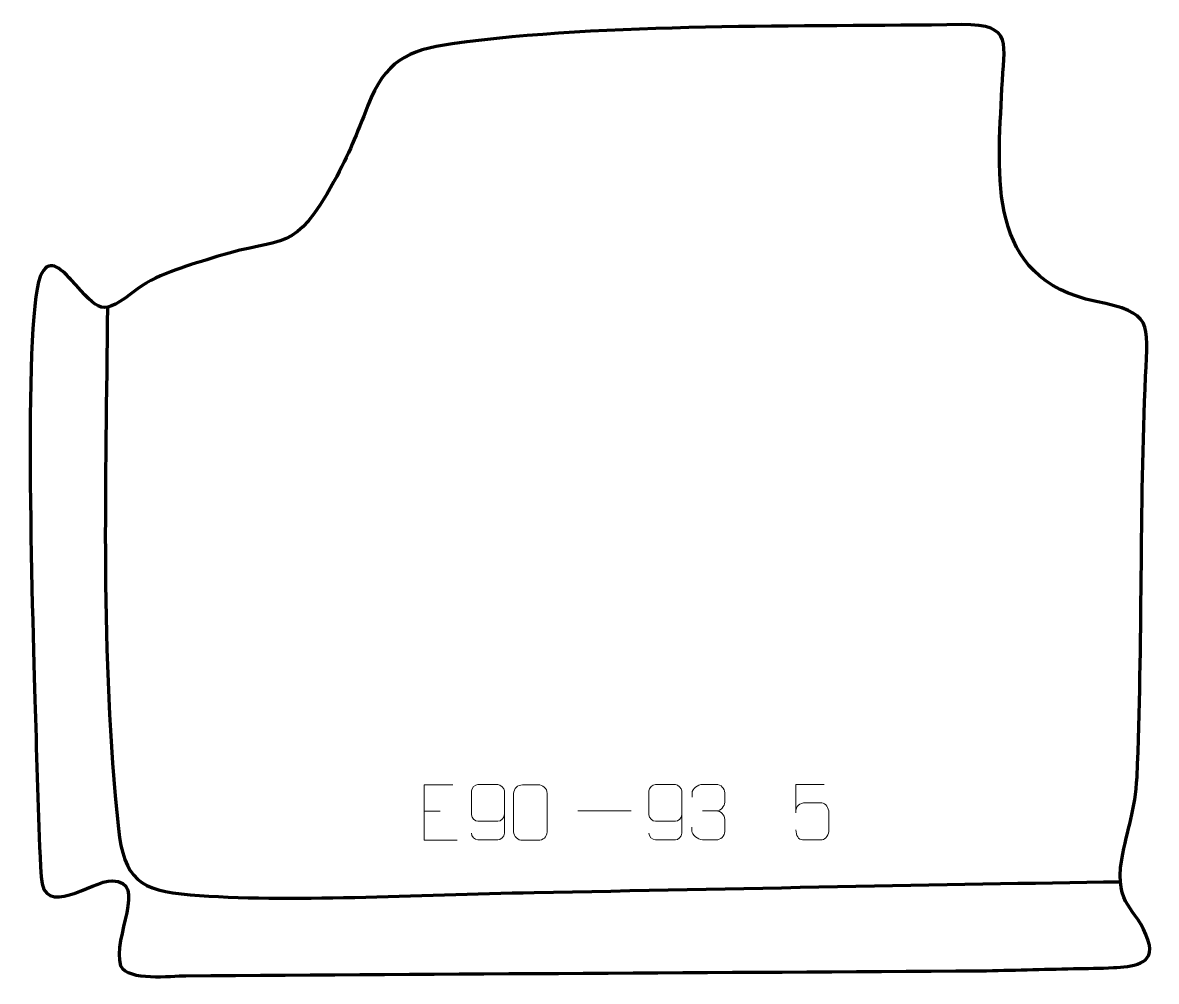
# Model space of a CAD drawing. Header units: millimetres. Extents: x 965 to 1475, y 98 to 530.
import ezdxf

# ---------------------------------------------------------------- set-up
doc = ezdxf.new("R2010")
doc.units = ezdxf.units.MM
doc.header["$MEASUREMENT"] = 0
doc.layers.add('layer 2', color=7, linetype='Continuous')
doc.layers.add('layer 3', color=7, linetype='Continuous')

msp = doc.modelspace()

# ---------------------------------------------------------------- linework, layer by layer
at = {"layer": 'layer 2', "color": 142, "lineweight": 158}
msp.add_open_spline([(1002.8488, 401.4031), (1002.1439, 322.7628), (999.5451, 244.9144), (1007.805, 166.533), (1007.805, 166.533), (1010.2095, 143.7153), (1017.6355, 138.3974), (1040.1447, 136.5989), (1040.1447, 136.5989), (1084.3562, 133.0664), (1141.8764, 136.6393), (1195.1767, 137.646), (1195.1767, 137.646), (1287.2483, 139.385), (1379.3272, 141.3412), (1459.228, 142.5149)], degree=3, knots=[0, 0, 0, 0, 0.2, 0.2, 0.2, 0.2, 0.4, 0.4, 0.4, 0.4, 0.6, 0.6, 0.6, 0.6, 1, 1, 1, 1], dxfattribs=at)
at = {"layer": 'layer 2', "color": 250, "lineweight": 9}
for points, knots in [([(1158.4082, 186.1889), (1158.4082, 186.1889), (1145.5343, 186.1889), (1145.5343, 186.1889), (1145.5343, 186.1889), (1145.5343, 186.1889), (1145.5343, 161.2353), (1145.5343, 161.2353), (1145.5343, 161.2353), (1145.5343, 161.2353), (1160.4001, 161.2353), (1160.4001, 161.2353)], [0, 0, 0, 0, 0.25, 0.25, 0.25, 0.25, 0.5, 0.5, 0.5, 0.5, 1, 1, 1, 1]), ([(1166.8304, 164.2982), (1166.8545, 162.9587), (1168.2107, 161.3054), (1169.7826, 161.3398), (1169.7826, 161.3398), (1172.7674, 161.3401), (1175.7526, 161.3401), (1178.738, 161.3398), (1178.738, 161.3398), (1179.9571, 161.3248), (1181.6853, 162.7624), (1181.6903, 164.2982), (1181.6903, 164.2982), (1181.69, 170.6586), (1181.69, 177.0194), (1181.6903, 183.3802), (1181.6903, 183.3802), (1181.6856, 184.5431), (1179.9571, 186.3142), (1178.738, 186.3386), (1178.738, 186.3386), (1175.7526, 186.3383), (1172.7674, 186.3383), (1169.7826, 186.3386), (1169.7826, 186.3386), (1168.5045, 186.2948), (1166.8348, 184.6803), (1166.8304, 183.3802), (1166.8304, 183.3802), (1166.8304, 179.7968), (1166.8304, 176.2138), (1166.8304, 172.631), (1166.8304, 172.631), (1166.8689, 171.1528), (1168.4516, 169.7199), (1169.7826, 169.722), (1169.7826, 169.722), (1172.7674, 169.7217), (1175.7526, 169.7217), (1178.738, 169.722), (1178.738, 169.722), (1180.0675, 169.717), (1181.7105, 171.2242), (1181.6688, 172.6528)], [0, 0, 0, 0, 0.08333333, 0.08333333, 0.08333333, 0.08333333, 0.16666667, 0.16666667, 0.16666667, 0.16666667, 0.25, 0.25, 0.25, 0.25, 0.33333333, 0.33333333, 0.33333333, 0.33333333, 0.41666667, 0.41666667, 0.41666667, 0.41666667, 0.5, 0.5, 0.5, 0.5, 0.58333333, 0.58333333, 0.58333333, 0.58333333, 0.66666667, 0.66666667, 0.66666667, 0.66666667, 0.75, 0.75, 0.75, 0.75, 0.83333333, 0.83333333, 0.83333333, 0.83333333, 1, 1, 1, 1]), ([(1189.8491, 186.1354), (1192.2152, 186.1354), (1194.5817, 186.1354), (1196.9482, 186.1354), (1196.9482, 186.1354), (1198.9287, 186.171), (1200.9547, 184.6767), (1200.9818, 182.2346), (1200.9818, 182.2346), (1200.9814, 176.4772), (1200.9814, 170.7194), (1200.9818, 164.9612), (1200.9818, 164.9612), (1200.8397, 162.6336), (1199.1333, 161.1513), (1196.9482, 161.1405), (1196.9482, 161.1405), (1194.5758, 161.1409), (1192.2034, 161.1409), (1189.8314, 161.1405), (1189.8314, 161.1405), (1187.8729, 161.0349), (1185.8665, 162.9228), (1185.8779, 164.9438), (1185.8779, 164.9438), (1185.8783, 170.7244), (1185.8783, 176.5047), (1185.8779, 182.2845), (1185.8779, 182.2845), (1185.8822, 184.4265), (1187.6593, 186.149), (1189.8491, 186.1354)], [0, 0, 0, 0, 0.11111111, 0.11111111, 0.11111111, 0.11111111, 0.22222222, 0.22222222, 0.22222222, 0.22222222, 0.33333333, 0.33333333, 0.33333333, 0.33333333, 0.44444444, 0.44444444, 0.44444444, 0.44444444, 0.55555556, 0.55555556, 0.55555556, 0.55555556, 0.66666667, 0.66666667, 0.66666667, 0.66666667, 0.77777778, 0.77777778, 0.77777778, 0.77777778, 1, 1, 1, 1]), ([(1246.8304, 164.2982), (1246.8545, 162.9587), (1248.2107, 161.3054), (1249.7826, 161.3398), (1249.7826, 161.3398), (1252.7674, 161.3401), (1255.7526, 161.3401), (1258.738, 161.3398), (1258.738, 161.3398), (1259.9571, 161.3248), (1261.6853, 162.7624), (1261.6903, 164.2982), (1261.6903, 164.2982), (1261.69, 170.6586), (1261.69, 177.0194), (1261.6903, 183.3802), (1261.6903, 183.3802), (1261.6856, 184.5431), (1259.9571, 186.3142), (1258.738, 186.3386), (1258.738, 186.3386), (1255.7526, 186.3383), (1252.7674, 186.3383), (1249.7826, 186.3386), (1249.7826, 186.3386), (1248.5045, 186.2948), (1246.8348, 184.6803), (1246.8304, 183.3802), (1246.8304, 183.3802), (1246.8304, 179.7968), (1246.8304, 176.2138), (1246.8304, 172.631), (1246.8304, 172.631), (1246.8689, 171.1528), (1248.4516, 169.7199), (1249.7826, 169.722), (1249.7826, 169.722), (1252.7674, 169.7217), (1255.7526, 169.7217), (1258.738, 169.722), (1258.738, 169.722), (1260.0675, 169.717), (1261.7105, 171.2242), (1261.6688, 172.6528)], [0, 0, 0, 0, 0.08333333, 0.08333333, 0.08333333, 0.08333333, 0.16666667, 0.16666667, 0.16666667, 0.16666667, 0.25, 0.25, 0.25, 0.25, 0.33333333, 0.33333333, 0.33333333, 0.33333333, 0.41666667, 0.41666667, 0.41666667, 0.41666667, 0.5, 0.5, 0.5, 0.5, 0.58333333, 0.58333333, 0.58333333, 0.58333333, 0.66666667, 0.66666667, 0.66666667, 0.66666667, 0.75, 0.75, 0.75, 0.75, 0.83333333, 0.83333333, 0.83333333, 0.83333333, 1, 1, 1, 1]), ([(1266.2478, 180.6293), (1266.2478, 180.6293), (1266.2478, 182.4865), (1266.2478, 182.4865), (1266.2478, 182.4865), (1266.2335, 184.2284), (1268.898, 186.3465), (1270.9571, 186.3238), (1270.9571, 186.3238), (1273.0212, 186.3238), (1275.0852, 186.3238), (1277.1489, 186.3238), (1277.1489, 186.3238), (1279.3434, 186.3326), (1280.9417, 184.4858), (1280.9861, 182.5737), (1280.9861, 182.5737), (1280.9857, 181.1386), (1280.9857, 179.7035), (1280.9861, 178.268), (1280.9861, 178.268), (1280.9375, 176.6145), (1279.3349, 174.3845), (1277.1366, 174.3945), (1277.1366, 174.3945), (1279.3403, 174.3833), (1280.9483, 172.5801), (1281.0023, 170.5206), (1281.0023, 170.5206), (1281.0019, 168.7359), (1281.0019, 166.9512), (1281.0023, 165.1661), (1281.0023, 165.1661), (1281.0124, 163.1047), (1278.9575, 161.3416), (1277.1366, 161.3497), (1277.1366, 161.3497), (1275.0713, 161.35), (1273.0061, 161.35), (1270.9405, 161.3497), (1270.9405, 161.3497), (1268.7719, 161.3612), (1266.2409, 163.7614), (1266.2223, 165.2232), (1266.2223, 165.2232), (1266.2223, 165.2232), (1266.2223, 167.1318), (1266.2223, 167.1318)], [0, 0, 0, 0, 0.07692308, 0.07692308, 0.07692308, 0.07692308, 0.15384615, 0.15384615, 0.15384615, 0.15384615, 0.23076923, 0.23076923, 0.23076923, 0.23076923, 0.30769231, 0.30769231, 0.30769231, 0.30769231, 0.38461538, 0.38461538, 0.38461538, 0.38461538, 0.46153846, 0.46153846, 0.46153846, 0.46153846, 0.53846154, 0.53846154, 0.53846154, 0.53846154, 0.61538462, 0.61538462, 0.61538462, 0.61538462, 0.69230769, 0.69230769, 0.69230769, 0.69230769, 0.76923077, 0.76923077, 0.76923077, 0.76923077, 0.84615385, 0.84615385, 0.84615385, 0.84615385, 1, 1, 1, 1]), ([(1325.8425, 186.293), (1325.8425, 186.293), (1312.9908, 186.293), (1312.9908, 186.293), (1312.9908, 186.293), (1312.9911, 182.0624), (1312.9911, 177.8315), (1312.9908, 173.6003), (1312.9908, 173.6003), (1312.9905, 176.9104), (1314.6215, 177.9822), (1317.4335, 178.0427), (1317.4335, 178.0427), (1319.8731, 178.043), (1322.3126, 178.043), (1324.7518, 178.0427), (1324.7518, 178.0427), (1326.4016, 178.0495), (1327.8765, 175.669), (1327.905, 173.6003), (1327.905, 173.6003), (1327.9047, 171.013), (1327.9047, 168.4254), (1327.905, 165.8377), (1327.905, 165.8377), (1327.9512, 163.8783), (1326.4518, 161.442), (1324.8259, 161.3835), (1324.8259, 161.3835), (1322.8694, 161.3838), (1317.9744, 161.3838), (1316.0174, 161.3835), (1316.0174, 161.3835), (1314.1719, 161.3747), (1313.0648, 163.3395), (1313.044, 165.8906)], [0, 0, 0, 0, 0.1, 0.1, 0.1, 0.1, 0.2, 0.2, 0.2, 0.2, 0.3, 0.3, 0.3, 0.3, 0.4, 0.4, 0.4, 0.4, 0.5, 0.5, 0.5, 0.5, 0.6, 0.6, 0.6, 0.6, 0.7, 0.7, 0.7, 0.7, 0.8, 0.8, 0.8, 0.8, 1, 1, 1, 1])]:
    msp.add_open_spline(points, degree=3, knots=knots, dxfattribs=at)
for points in [[(1145.5343, 174.3092), (1145.5343, 174.3092), (1152.7024, 174.3092), (1152.7024, 174.3092)], [(1214.7968, 174.3675), (1214.7968, 174.3675), (1238.7748, 174.3675), (1238.7748, 174.3675)], [(1270.9575, 174.3841), (1270.9575, 174.3841), (1277.1539, 174.3841), (1277.1539, 174.3841)]]:
    msp.add_open_spline(points, degree=3, dxfattribs=at)
at = {"layer": 'layer 3', "color": 242, "lineweight": 158}
msp.add_open_spline([(1396.3227, 102.3345), (1276.9537, 101.6171), (1157.5774, 100.9373), (1038.2094, 100.1449), (1038.2094, 100.1449), (1031.273, 100.0988), (1012.468, 97.6089), (1008.7525, 104.5758), (1008.7525, 104.5758), (1004.728, 117.4326), (1021.4778, 142.769), (1005.0386, 142.9145), (1005.0386, 142.9145), (995.4502, 142.9994), (974.0585, 125.2877), (972.9662, 144.6942), (972.9662, 144.6942), (971.6332, 168.3751), (971.1323, 192.5453), (970.4374, 216.2873), (970.4374, 216.2873), (969.309, 254.4311), (964.662, 392.9062), (972.498, 415.1407), (972.498, 415.1407), (976.2885, 424.1852), (981.5069, 419.0161), (986.4001, 413.7906), (986.4001, 413.7906), (999.901, 399.373), (999.3355, 396.6216), (1016.4492, 409.6369), (1016.4492, 409.6369), (1026.4432, 416.8888), (1040.2916, 420.3135), (1052.1164, 424.1825), (1052.1164, 424.1825), (1083.147, 433.5765), (1086.8869, 425.3089), (1104.8975, 458.0109), (1104.8975, 458.0109), (1111.7613, 470.5572), (1115.0316, 479.0679), (1120.1689, 492.2407), (1120.1689, 492.2407), (1127.8928, 512.046), (1137.6707, 517.1465), (1158.2298, 520.0737), (1158.2298, 520.0737), (1227.567, 529.5646), (1316.4148, 527.5367), (1387.7649, 528.6952), (1387.7649, 528.6952), (1411.7644, 528.72), (1406.59, 520.1682), (1405.8953, 499.8843), (1405.8953, 499.8843), (1404.043, 460.2929), (1398.4553, 414.1929), (1448.255, 403.9437), (1448.255, 403.9437), (1473.8528, 398.8171), (1471.7319, 394.4811), (1470.5758, 370.2047), (1470.5758, 370.2047), (1467.8961, 310.0522), (1469.3712, 249.741), (1466.7356, 189.781), (1466.7356, 189.781), (1466.0691, 174.6171), (1462.288, 166.4855), (1459.84, 152.5333), (1459.84, 152.5333), (1456.4791, 130.6634), (1466.4232, 132.0234), (1471.7874, 115.8472), (1471.7874, 115.8472), (1475.4353, 104.8467), (1463.9781, 104.2752), (1456.1686, 103.7897), (1456.1686, 103.7897), (1450.2008, 103.4187), (1444.1117, 103.4994), (1438.1235, 103.3665), (1438.1235, 103.3665), (1424.1917, 102.9876), (1410.2562, 102.6517), (1396.3227, 102.3345)], degree=3, knots=[0, 0, 0, 0, 0.04347826, 0.04347826, 0.04347826, 0.04347826, 0.08695652, 0.08695652, 0.08695652, 0.08695652, 0.13043478, 0.13043478, 0.13043478, 0.13043478, 0.17391304, 0.17391304, 0.17391304, 0.17391304, 0.2173913, 0.2173913, 0.2173913, 0.2173913, 0.26086957, 0.26086957, 0.26086957, 0.26086957, 0.30434783, 0.30434783, 0.30434783, 0.30434783, 0.34782609, 0.34782609, 0.34782609, 0.34782609, 0.39130435, 0.39130435, 0.39130435, 0.39130435, 0.43478261, 0.43478261, 0.43478261, 0.43478261, 0.47826087, 0.47826087, 0.47826087, 0.47826087, 0.52173913, 0.52173913, 0.52173913, 0.52173913, 0.56521739, 0.56521739, 0.56521739, 0.56521739, 0.60869565, 0.60869565, 0.60869565, 0.60869565, 0.65217391, 0.65217391, 0.65217391, 0.65217391, 0.69565217, 0.69565217, 0.69565217, 0.69565217, 0.73913043, 0.73913043, 0.73913043, 0.73913043, 0.7826087, 0.7826087, 0.7826087, 0.7826087, 0.82608696, 0.82608696, 0.82608696, 0.82608696, 0.86956522, 0.86956522, 0.86956522, 0.86956522, 0.91304348, 0.91304348, 0.91304348, 0.91304348, 1, 1, 1, 1], dxfattribs=at)

doc.saveas('drawing.dxf')
